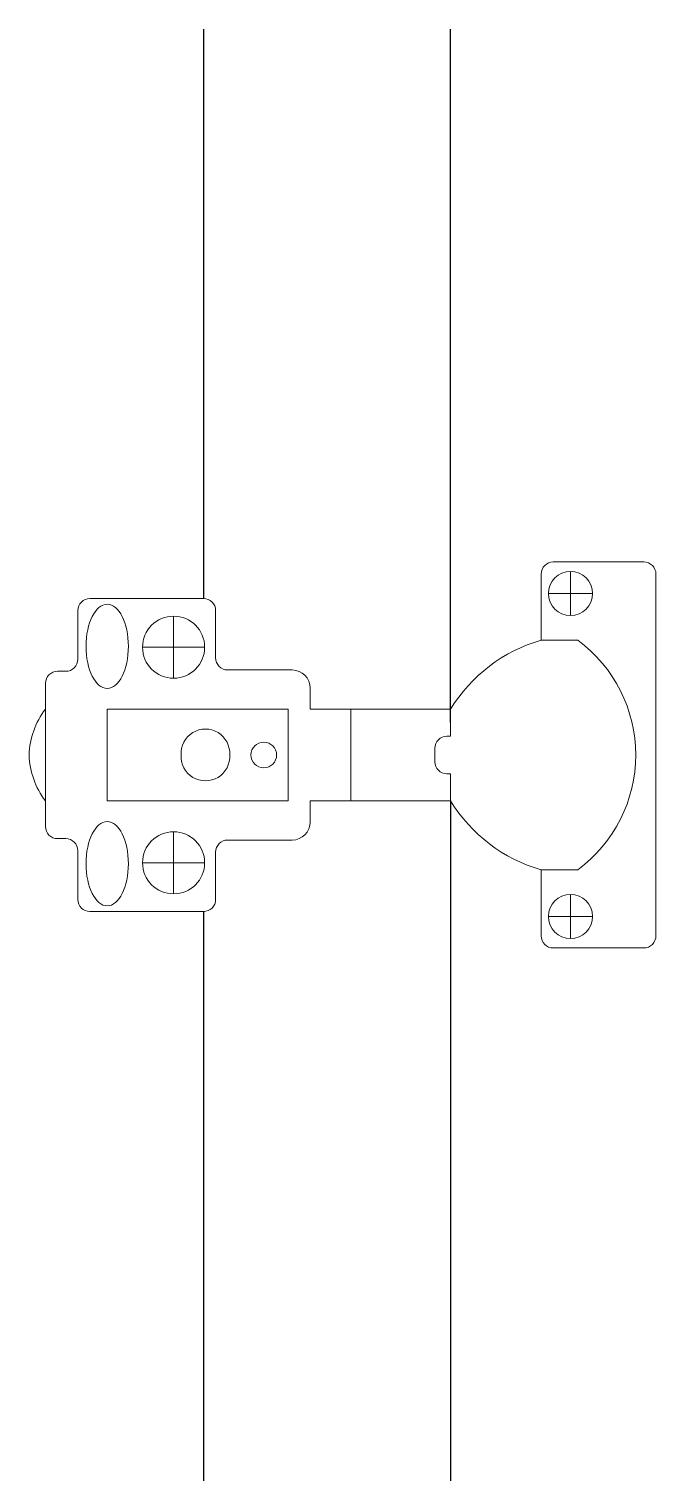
# Model space of a CAD drawing. Header units: millimetres. Extents: x -81 to 6320, y 1460 to 5690.
# Drawn here: x 3196.46 to 3206.82, y 4967.28 to 4991.28 of the extents above; entities that cross this region are included whole.
import ezdxf

# ---------------------------------------------------------------- set-up
doc = ezdxf.new("R2010")
doc.units = ezdxf.units.MM
doc.linetypes.add('ACAD_ISO02W100', pattern=[15, 12, -3])
doc.layers.add('meccanismi', color=4, linetype='Continuous', lineweight=18)
doc.layers.add('viti', color=2, linetype='Continuous', lineweight=18)

msp = doc.modelspace()

# ---------------------------------------------------------------- linework, layer by layer
for p, q in [((3199.346, 4991.278), (3199.346, 4981.865)), ((3203.429, 4979.813), (3203.429, 4991.278)), ((3203.429, 4978.519), (3203.429, 4967.278)), ((3199.346, 4976.69), (3199.346, 4967.278))]:
    msp.add_line(p, q)
at = {"layer": 'meccanismi'}
for p, q in [((3199.346, 4981.865), (3199.346, 4991.278)), ((3203.429, 4980.036), (3203.429, 4979.589))]:
    msp.add_line(p, q, dxfattribs=at)
at = {"layer": 'meccanismi', "linetype": 'Continuous'}
for p, q in [((3205.124, 4982.468), (3206.621, 4982.468)), ((3204.924, 4981.174), (3204.924, 4982.268)), ((3206.821, 4982.268), (3206.821, 4979.278)), ((3197.469, 4981.865), (3199.346, 4981.865)), ((3197.269, 4980.861), (3197.269, 4981.665)), ((3199.546, 4981.665), (3199.546, 4980.883)), ((3204.924, 4981.174), (3205.529, 4981.174)), ((3196.933, 4980.661), (3197.069, 4980.661)), ((3199.746, 4980.683), (3200.808, 4980.683)), ((3196.733, 4979.278), (3196.733, 4980.461)), ((3201.108, 4980.383), (3201.108, 4980.036)), ((3201.108, 4980.036), (3203.429, 4980.036)), ((3201.777, 4979.278), (3201.777, 4980.036)), ((3201.777, 4980.036), (3203.429, 4980.036)), ((3203.429, 4980.036), (3203.429, 4979.589)), ((3203.429, 4979.589), (3203.368, 4979.589)), ((3203.168, 4979.389), (3203.168, 4979.278)), ((3196.733, 4979.278), (3196.733, 4978.095)), ((3201.777, 4979.278), (3201.777, 4978.519)), ((3203.168, 4979.166), (3203.168, 4979.278)), ((3206.821, 4976.288), (3206.821, 4979.278)), ((3203.429, 4978.966), (3203.368, 4978.966)), ((3203.429, 4978.519), (3203.429, 4978.966)), ((3201.108, 4978.172), (3201.108, 4978.519)), ((3201.108, 4978.519), (3203.429, 4978.519)), ((3201.777, 4978.519), (3203.429, 4978.519)), ((3196.933, 4977.895), (3197.069, 4977.895)), ((3199.746, 4977.872), (3200.808, 4977.872)), ((3197.269, 4977.695), (3197.269, 4976.89)), ((3199.546, 4976.89), (3199.546, 4977.672)), ((3204.924, 4977.382), (3204.924, 4976.288)), ((3204.924, 4977.382), (3205.529, 4977.382)), ((3197.469, 4976.69), (3199.346, 4976.69)), ((3205.124, 4976.088), (3206.621, 4976.088))]:
    msp.add_line(p, q, dxfattribs=at)
for points in [[(3200.745, 4979.278), (3200.745, 4980.036), (3197.754, 4980.036), (3197.754, 4979.278)], [(3200.745, 4979.278), (3200.745, 4978.519), (3197.754, 4978.519), (3197.754, 4979.278)]]:
    msp.add_lwpolyline(points, dxfattribs=at)
for centre, radius, start, end in [((3205.124, 4982.268), 0.2, 90, 180), ((3206.621, 4982.268), 0.2, 0, 90), ((3197.469, 4981.665), 0.2, 90, 180), ((3199.346, 4981.665), 0.2, 0, 90), ((3205.627, 4978.698), 2.573, 105.8528, 148.676), ((3204.135, 4979.278), 2.353, 306.3232, 53.6768), ((3197.069, 4980.861), 0.2, 270, 0), ((3199.746, 4980.883), 0.2, 180, 270), ((3196.933, 4980.461), 0.2, 90, 180), ((3200.808, 4980.383), 0.3, 0, 90), ((3197.793, 4979.23), 1.332, 142.7279, 177.8925), ((3203.368, 4979.389), 0.2, 90, 180), ((3197.793, 4979.326), 1.332, 182.1075, 217.2721), ((3203.368, 4979.166), 0.2, 180, 270), ((3205.627, 4979.857), 2.573, 211.324, 254.1472), ((3196.933, 4978.095), 0.2, 180, 270), ((3200.808, 4978.172), 0.3, 270, 0), ((3197.069, 4977.695), 0.2, 0, 90), ((3199.746, 4977.672), 0.2, 90, 180), ((3197.469, 4976.89), 0.2, 180, 270), ((3199.346, 4976.89), 0.2, 270, 0), ((3205.124, 4976.288), 0.2, 180, 270), ((3206.621, 4976.288), 0.2, 270, 0)]:
    msp.add_arc(centre, radius, start, end, dxfattribs=at)
at = {"layer": 'meccanismi', "linetype": 'Continuous', "extrusion": (0, 0, -1)}
msp.add_ellipse((3197.754, 4981.074), major_axis=(0, 0.697), ratio=0.502321, dxfattribs=at)
at = {"layer": 'meccanismi', "linetype": 'Continuous'}
msp.add_ellipse((3197.754, 4977.481), major_axis=(0, -0.697), ratio=0.502321, dxfattribs=at)
at = {"layer": 'viti', "linetype": 'ACAD_ISO02W100'}
for p, q in [((3205.41, 4982.312), (3205.41, 4981.582)), ((3205.41, 4981.947), (3205.045, 4981.947)), ((3205.045, 4981.947), (3205.775, 4981.947)), ((3205.41, 4981.582), (3205.41, 4981.947)), ((3198.851, 4981.572), (3198.851, 4980.546)), ((3198.851, 4981.059), (3198.338, 4981.059)), ((3198.338, 4981.059), (3199.364, 4981.059)), ((3198.851, 4980.546), (3198.851, 4981.059)), ((3198.851, 4978.01), (3198.851, 4976.983)), ((3198.851, 4977.496), (3198.338, 4977.496)), ((3198.338, 4977.496), (3199.364, 4977.496)), ((3198.851, 4976.983), (3198.851, 4977.496)), ((3205.41, 4976.974), (3205.41, 4976.243)), ((3205.41, 4976.609), (3205.045, 4976.609)), ((3205.045, 4976.609), (3205.775, 4976.609)), ((3205.41, 4976.243), (3205.41, 4976.609))]:
    msp.add_line(p, q, dxfattribs=at)
at = {"layer": 'viti', "linetype": 'Continuous'}
for centre, radius in [((3205.41, 4981.947), 0.365), ((3198.851, 4981.059), 0.513), ((3198.851, 4977.496), 0.513), ((3205.41, 4976.609), 0.365)]:
    msp.add_circle(centre, radius, dxfattribs=at)
for centre, radius, start, end in [((3199.377, 4979.304), 0.402, 356.261, 183.739), ((3200.341, 4979.278), 0.212, 0, 180), ((3199.377, 4979.252), 0.402, 176.261, 3.739), ((3200.341, 4979.278), 0.212, 180, 0)]:
    msp.add_arc(centre, radius, start, end, dxfattribs=at)

doc.saveas('drawing.dxf')
